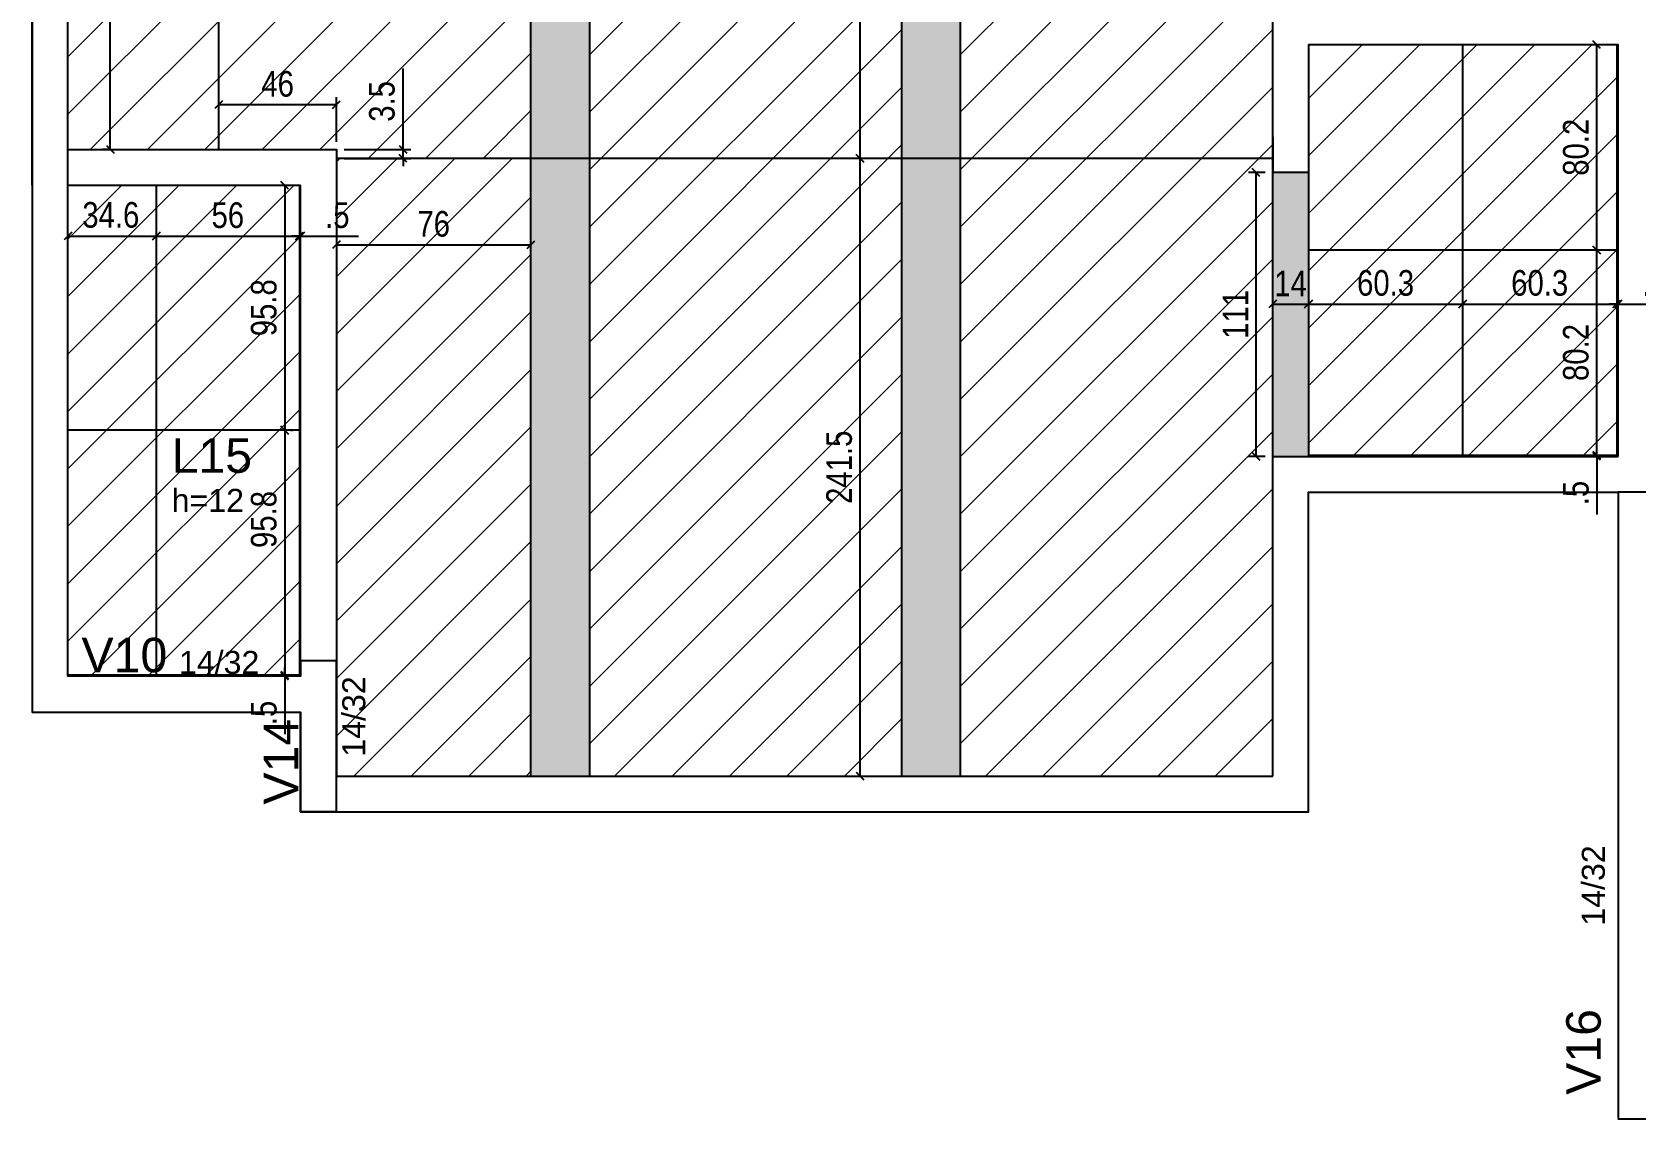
# Model space of a CAD drawing. Header units: millimetres. Extents: x 2454 to 6746, y 504 to 3252.
# Drawn here: x 3594 to 4221, y 1203 to 1628 of the extents above; entities that cross this region are included whole.
import ezdxf

# ---------------------------------------------------------------- set-up
doc = ezdxf.new("R2010")
doc.units = ezdxf.units.MM
for name, color, linetype in [('9', 8, 'Continuous'), ('COTA', 241, 'Continuous'), ('ES-VIGA', 3, 'Continuous'), ('L-D', 2, 'Continuous'), ('L-N', 4, 'Continuous'), ('Painéis', 200, 'Continuous'), ('VIG-D', 2, 'Continuous'), ('VIG-N', 4, 'Continuous')]:
    doc.layers.add(name, color=color, linetype=linetype)
doc.layers.add('Hachura', color=251, linetype='Continuous', lineweight=9)
doc.layers.add('REAPROVEITAMENTO', color=251, linetype='Continuous', lineweight=9)
doc.styles.add('COTA TECNICA', font='techl___.ttf', dxfattribs={"height": 10})
doc.styles.add('TQS_ARIAL', font='arial.ttf')
doc.dimstyles.new('PAINEL', dxfattribs={"dimtxt": 10, "dimasz": 3, "dimexe": 3, "dimexo": 3, "dimgap": 3, "dimtad": 1, "dimdec": 1, "dimzin": 12, "dimdsep": 46, "dimtxsty": 'COTA TECNICA', "dimblk1": 'OBLIQUE', "dimblk2": 'OBLIQUE', "dimsah": 1, "dimcen": 0.9, "dimclrd": 4, "dimclre": 4, "dimclrt": 240, "dimadec": 1, "dimazin": 3, "dimtfac": 1, "dimtdec": 1, "dimtmove": 0, "dimatfit": 3, "dimfxl": 1, "dimtolj": 1, "dimtzin": 12, "dimarcsym": 0})

# ---------------------------------------------------------------- blocks, each defined once
blk = doc.blocks.new('_Oblique')
at = {"color": 0, "linetype": 'ByBlock', "lineweight": -2}
blk.add_line((-0.5, -0.5), (0.5, 0.5), dxfattribs=at)
blk = doc.blocks.new('*D147')
at = {"layer": 'COTA', "color": 4, "lineweight": -2, "transparency": 16777216}
for p, q in [((3738.61, 1581.69), (3738.61, 1613.29)), ((3715.59, 1581.69), (3741.61, 1581.69)), ((3738.61, 1578.19), (3738.61, 1581.69)), ((3715.59, 1578.19), (3741.61, 1578.19)), ((3738.61, 1578.19), (3738.61, 1575.19))]:
    blk.add_line(p, q, dxfattribs=at)
at = {"layer": 'Defpoints', "color": 0, "transparency": 16777216}
for p in [(3712.59, 1581.69), (3738.61, 1581.69), (3712.59, 1578.19)]:
    blk.add_point(p, dxfattribs=at)
at = {"layer": 'COTA', "color": 4, "lineweight": -2, "transparency": 16777216, "xscale": 3, "yscale": 3, "zscale": 3}
for p, rotation in [((3738.61, 1581.69), 270), ((3738.61, 1578.19), 90)]:
    blk.add_blockref('_Oblique', p, dxfattribs=dict(at, rotation=rotation))
at = {"layer": 'COTA', "color": 240, "transparency": 16777216, "insert": (3730.39, 1600.49), "char_height": 10, "attachment_point": 5, "rotation": 90, "style": 'COTA TECNICA'}
blk.add_mtext('\\A1;3.5', dxfattribs=at)
blk = doc.blocks.new('*D148')
at = {"layer": 'COTA', "color": 4, "lineweight": -2, "transparency": 16777216}
for p, q in [((3666.59, 1584.69), (3666.59, 1602.18)), ((3712.59, 1599.18), (3666.59, 1599.18)), ((3712.59, 1584.69), (3712.59, 1602.18))]:
    blk.add_line(p, q, dxfattribs=at)
at = {"layer": 'Defpoints', "color": 0, "transparency": 16777216}
for p in [(3666.59, 1599.18), (3666.59, 1581.69), (3712.59, 1581.69)]:
    blk.add_point(p, dxfattribs=at)
at = {"layer": 'COTA', "color": 4, "lineweight": -2, "transparency": 16777216, "xscale": 3, "yscale": 3, "zscale": 3, "rotation": 180}
blk.add_blockref('_Oblique', (3666.59, 1599.18), dxfattribs=at)
at = {"layer": 'COTA', "color": 4, "lineweight": -2, "transparency": 16777216, "xscale": 3, "yscale": 3, "zscale": 3}
blk.add_blockref('_Oblique', (3712.59, 1599.18), dxfattribs=at)
at = {"layer": 'COTA', "color": 240, "transparency": 16777216, "insert": (3689.59, 1607.29), "char_height": 10, "attachment_point": 5, "style": 'COTA TECNICA'}
blk.add_mtext('\\A1;46', dxfattribs=at)
blk = doc.blocks.new('*D149')
at = {"layer": 'COTA', "color": 4, "lineweight": -2, "transparency": 16777216}
blk.add_line((3917.26, 1336.69), (3917.26, 1578.19), dxfattribs=at)
at = {"layer": 'Defpoints', "color": 0, "transparency": 16777216}
for p in [(3917.26, 1578.19), (3917.26, 1578.19), (3917.26, 1336.69)]:
    blk.add_point(p, dxfattribs=at)
at = {"layer": 'COTA', "color": 4, "lineweight": -2, "transparency": 16777216, "xscale": 3, "yscale": 3, "zscale": 3}
for p, rotation in [((3917.26, 1578.19), 90), ((3917.26, 1336.69), 270)]:
    blk.add_blockref('_Oblique', p, dxfattribs=dict(at, rotation=rotation))
at = {"layer": 'COTA', "color": 240, "transparency": 16777216, "insert": (3909.15, 1457.44), "char_height": 10, "attachment_point": 5, "rotation": 90, "style": 'COTA TECNICA'}
blk.add_mtext('\\A1;241.5', dxfattribs=at)
blk = doc.blocks.new('*D150')
at = {"layer": 'COTA', "color": 4, "lineweight": -2, "transparency": 16777216}
blk.add_line((3917.26, 1578.19), (3917.26, 1822.19), dxfattribs=at)
at = {"layer": 'Defpoints', "color": 0, "transparency": 16777216}
for p in [(3917.26, 1822.19), (3917.26, 1822.19), (3917.26, 1578.19)]:
    blk.add_point(p, dxfattribs=at)
at = {"layer": 'COTA', "color": 4, "lineweight": -2, "transparency": 16777216, "xscale": 3, "yscale": 3, "zscale": 3}
for p, rotation in [((3917.26, 1822.19), 90), ((3917.26, 1578.19), 270)]:
    blk.add_blockref('_Oblique', p, dxfattribs=dict(at, rotation=rotation))
at = {"layer": 'COTA', "color": 240, "transparency": 16777216, "insert": (3909.19, 1700.19), "char_height": 10, "attachment_point": 5, "rotation": 90, "style": 'COTA TECNICA'}
blk.add_mtext('\\A1;244', dxfattribs=at)
blk = doc.blocks.new('*D151')
at = {"layer": 'COTA', "color": 4, "lineweight": -2, "transparency": 16777216}
for p, q in [((3623.4, 1822.19), (3621.16, 1822.19)), ((3624.16, 1581.69), (3624.16, 1822.19)), ((3623.4, 1581.69), (3621.16, 1581.69))]:
    blk.add_line(p, q, dxfattribs=at)
at = {"layer": 'Defpoints', "color": 0, "transparency": 16777216}
for p in [(3624.16, 1822.19), (3626.4, 1822.19), (3626.4, 1581.69)]:
    blk.add_point(p, dxfattribs=at)
at = {"layer": 'COTA', "color": 4, "lineweight": -2, "transparency": 16777216, "xscale": 3, "yscale": 3, "zscale": 3}
for p, rotation in [((3624.16, 1822.19), 90), ((3624.16, 1581.69), 270)]:
    blk.add_blockref('_Oblique', p, dxfattribs=dict(at, rotation=rotation))
at = {"layer": 'COTA', "color": 240, "transparency": 16777216, "insert": (3616.05, 1701.94), "char_height": 10, "attachment_point": 5, "rotation": 90, "style": 'COTA TECNICA'}
blk.add_mtext('\\A1;240.5', dxfattribs=at)
blk = doc.blocks.new('*D70')
at = {"layer": 'COTA', "color": 4, "lineweight": -2, "transparency": 16777216}
blk.add_line((4078.59, 1521.24), (4092.59, 1521.24), dxfattribs=at)
at = {"layer": 'Defpoints', "color": 0, "transparency": 16777216}
for p in [(4078.59, 1521.24), (4092.59, 1521.24), (4092.59, 1521.24)]:
    blk.add_point(p, dxfattribs=at)
at = {"layer": 'COTA', "color": 4, "lineweight": -2, "transparency": 16777216, "xscale": 3, "yscale": 3, "zscale": 3, "rotation": 180}
blk.add_blockref('_Oblique', (4078.59, 1521.24), dxfattribs=at)
at = {"layer": 'COTA', "color": 4, "lineweight": -2, "transparency": 16777216, "xscale": 3, "yscale": 3, "zscale": 3}
blk.add_blockref('_Oblique', (4092.59, 1521.24), dxfattribs=at)
at = {"layer": 'COTA', "color": 240, "transparency": 16777216, "insert": (4085.59, 1529.31), "char_height": 10, "attachment_point": 5, "style": 'COTA TECNICA'}
blk.add_mtext('\\A1;14', dxfattribs=at)
blk = doc.blocks.new('*D71')
at = {"layer": 'COTA', "color": 4, "lineweight": -2, "transparency": 16777216}
blk.add_line((4092.59, 1521.24), (4152.84, 1521.24), dxfattribs=at)
at = {"layer": 'Defpoints', "color": 0, "transparency": 16777216}
for p in [(4092.59, 1521.24), (4152.84, 1521.24), (4152.84, 1521.24)]:
    blk.add_point(p, dxfattribs=at)
at = {"layer": 'COTA', "color": 4, "lineweight": -2, "transparency": 16777216, "xscale": 3, "yscale": 3, "zscale": 3, "rotation": 180}
blk.add_blockref('_Oblique', (4092.59, 1521.24), dxfattribs=at)
at = {"layer": 'COTA', "color": 4, "lineweight": -2, "transparency": 16777216, "xscale": 3, "yscale": 3, "zscale": 3}
blk.add_blockref('_Oblique', (4152.84, 1521.24), dxfattribs=at)
at = {"layer": 'COTA', "color": 240, "transparency": 16777216, "insert": (4122.72, 1529.46), "char_height": 10, "attachment_point": 5, "style": 'COTA TECNICA'}
blk.add_mtext('\\A1;60.3', dxfattribs=at)
blk = doc.blocks.new('*D72')
at = {"layer": 'COTA', "color": 4, "lineweight": -2, "transparency": 16777216}
blk.add_line((4152.84, 1521.24), (4213.09, 1521.24), dxfattribs=at)
at = {"layer": 'Defpoints', "color": 0, "transparency": 16777216}
for p in [(4152.84, 1521.24), (4213.09, 1521.24), (4213.09, 1521.24)]:
    blk.add_point(p, dxfattribs=at)
at = {"layer": 'COTA', "color": 4, "lineweight": -2, "transparency": 16777216, "xscale": 3, "yscale": 3, "zscale": 3, "rotation": 180}
blk.add_blockref('_Oblique', (4152.84, 1521.24), dxfattribs=at)
at = {"layer": 'COTA', "color": 4, "lineweight": -2, "transparency": 16777216, "xscale": 3, "yscale": 3, "zscale": 3}
blk.add_blockref('_Oblique', (4213.09, 1521.24), dxfattribs=at)
at = {"layer": 'COTA', "color": 240, "transparency": 16777216, "insert": (4182.97, 1529.46), "char_height": 10, "attachment_point": 5, "style": 'COTA TECNICA'}
blk.add_mtext('\\A1;60.3', dxfattribs=at)
blk = doc.blocks.new('*D73')
at = {"layer": 'COTA', "color": 4, "lineweight": -2, "transparency": 16777216}
for p, q in [((4213.09, 1521.24), (4210.09, 1521.24)), ((4213.09, 1521.24), (4213.59, 1521.24)), ((4213.59, 1521.24), (4236.25, 1521.24))]:
    blk.add_line(p, q, dxfattribs=at)
at = {"layer": 'Defpoints', "color": 0, "transparency": 16777216}
for p in [(4213.09, 1521.24), (4213.59, 1521.24), (4213.59, 1521.24)]:
    blk.add_point(p, dxfattribs=at)
at = {"layer": 'COTA', "color": 4, "lineweight": -2, "transparency": 16777216, "xscale": 3, "yscale": 3, "zscale": 3}
blk.add_blockref('_Oblique', (4213.09, 1521.24), dxfattribs=at)
at = {"layer": 'COTA', "color": 4, "lineweight": -2, "transparency": 16777216, "xscale": 3, "yscale": 3, "zscale": 3, "rotation": 180}
blk.add_blockref('_Oblique', (4213.59, 1521.24), dxfattribs=at)
at = {"layer": 'COTA', "color": 240, "transparency": 16777216, "insert": (4227.92, 1529.35), "char_height": 10, "attachment_point": 5, "style": 'COTA TECNICA'}
blk.add_mtext('\\A1;.5', dxfattribs=at)
blk = doc.blocks.new('*D74')
at = {"layer": 'COTA', "color": 4, "lineweight": -2, "transparency": 16777216}
blk.add_line((4205.27, 1462.19), (4205.27, 1542.44), dxfattribs=at)
at = {"layer": 'Defpoints', "color": 0, "transparency": 16777216}
for p in [(4205.27, 1542.44), (4205.27, 1542.44), (4205.27, 1462.19)]:
    blk.add_point(p, dxfattribs=at)
at = {"layer": 'COTA', "color": 4, "lineweight": -2, "transparency": 16777216, "xscale": 3, "yscale": 3, "zscale": 3}
for p, rotation in [((4205.27, 1542.44), 90), ((4205.27, 1462.19), 270)]:
    blk.add_blockref('_Oblique', p, dxfattribs=dict(at, rotation=rotation))
at = {"layer": 'COTA', "color": 240, "transparency": 16777216, "insert": (4197.14, 1502.31), "char_height": 10, "attachment_point": 5, "rotation": 90, "style": 'COTA TECNICA'}
blk.add_mtext('\\A1;80.2', dxfattribs=at)
blk = doc.blocks.new('*D75')
at = {"layer": 'COTA', "color": 4, "lineweight": -2, "transparency": 16777216}
for p, q in [((4205.27, 1462.19), (4205.27, 1465.19)), ((4205.27, 1462.19), (4205.27, 1461.69)), ((4205.27, 1461.69), (4205.27, 1439.03))]:
    blk.add_line(p, q, dxfattribs=at)
at = {"layer": 'Defpoints', "color": 0, "transparency": 16777216}
for p in [(4205.27, 1462.19), (4205.27, 1461.69), (4205.27, 1461.69)]:
    blk.add_point(p, dxfattribs=at)
at = {"layer": 'COTA', "color": 4, "lineweight": -2, "transparency": 16777216, "xscale": 3, "yscale": 3, "zscale": 3}
for p, rotation in [((4205.27, 1462.19), 270), ((4205.27, 1461.69), 90)]:
    blk.add_blockref('_Oblique', p, dxfattribs=dict(at, rotation=rotation))
at = {"layer": 'COTA', "color": 240, "transparency": 16777216, "insert": (4197.16, 1447.36), "char_height": 10, "attachment_point": 5, "rotation": 90, "style": 'COTA TECNICA'}
blk.add_mtext('\\A1;.5', dxfattribs=at)
blk = doc.blocks.new('*D76')
at = {"layer": 'COTA', "color": 4, "lineweight": -2, "transparency": 16777216}
blk.add_line((4205.27, 1542.44), (4205.27, 1622.69), dxfattribs=at)
at = {"layer": 'Defpoints', "color": 0, "transparency": 16777216}
for p in [(4205.27, 1622.69), (4205.27, 1622.69), (4205.27, 1542.44)]:
    blk.add_point(p, dxfattribs=at)
at = {"layer": 'COTA', "color": 4, "lineweight": -2, "transparency": 16777216, "xscale": 3, "yscale": 3, "zscale": 3}
for p, rotation in [((4205.27, 1622.69), 90), ((4205.27, 1542.44), 270)]:
    blk.add_blockref('_Oblique', p, dxfattribs=dict(at, rotation=rotation))
at = {"layer": 'COTA', "color": 240, "transparency": 16777216, "insert": (4197.14, 1582.56), "char_height": 10, "attachment_point": 5, "rotation": 90, "style": 'COTA TECNICA'}
blk.add_mtext('\\A1;80.2', dxfattribs=at)
blk = doc.blocks.new('*D153')
at = {"layer": 'COTA', "color": 4, "lineweight": -2, "transparency": 16777216}
blk.add_line((3712.59, 1544.45), (3788.59, 1544.45), dxfattribs=at)
at = {"layer": 'Defpoints', "color": 0, "transparency": 16777216}
for p in [(3712.59, 1544.45), (3788.59, 1544.45), (3788.59, 1544.45)]:
    blk.add_point(p, dxfattribs=at)
at = {"layer": 'COTA', "color": 4, "lineweight": -2, "transparency": 16777216, "xscale": 3, "yscale": 3, "zscale": 3, "rotation": 180}
blk.add_blockref('_Oblique', (3712.59, 1544.45), dxfattribs=at)
at = {"layer": 'COTA', "color": 4, "lineweight": -2, "transparency": 16777216, "xscale": 3, "yscale": 3, "zscale": 3}
blk.add_blockref('_Oblique', (3788.59, 1544.45), dxfattribs=at)
at = {"layer": 'COTA', "color": 240, "transparency": 16777216, "insert": (3750.59, 1552.55), "char_height": 10, "attachment_point": 5, "style": 'COTA TECNICA'}
blk.add_mtext('\\A1;76', dxfattribs=at)
blk = doc.blocks.new('*D77')
at = {"layer": 'COTA', "color": 4, "lineweight": -2, "transparency": 16777216}
blk.add_line((3607.59, 1547.83), (3642.14, 1547.83), dxfattribs=at)
at = {"layer": 'Defpoints', "color": 0, "transparency": 16777216}
for p in [(3607.59, 1547.83), (3642.14, 1547.83), (3642.14, 1547.83)]:
    blk.add_point(p, dxfattribs=at)
at = {"layer": 'COTA', "color": 4, "lineweight": -2, "transparency": 16777216, "xscale": 3, "yscale": 3, "zscale": 3, "rotation": 180}
blk.add_blockref('_Oblique', (3607.59, 1547.83), dxfattribs=at)
at = {"layer": 'COTA', "color": 4, "lineweight": -2, "transparency": 16777216, "xscale": 3, "yscale": 3, "zscale": 3}
blk.add_blockref('_Oblique', (3642.14, 1547.83), dxfattribs=at)
at = {"layer": 'COTA', "color": 240, "transparency": 16777216, "insert": (3624.37, 1556.05), "char_height": 10, "attachment_point": 5, "style": 'COTA TECNICA'}
blk.add_mtext('\\A1;34.6', dxfattribs=at)
blk = doc.blocks.new('*D78')
at = {"layer": 'COTA', "color": 4, "lineweight": -2, "transparency": 16777216}
blk.add_line((3642.14, 1547.83), (3698.09, 1547.83), dxfattribs=at)
at = {"layer": 'Defpoints', "color": 0, "transparency": 16777216}
for p in [(3642.14, 1547.83), (3698.09, 1547.83), (3698.09, 1547.83)]:
    blk.add_point(p, dxfattribs=at)
at = {"layer": 'COTA', "color": 4, "lineweight": -2, "transparency": 16777216, "xscale": 3, "yscale": 3, "zscale": 3, "rotation": 180}
blk.add_blockref('_Oblique', (3642.14, 1547.83), dxfattribs=at)
at = {"layer": 'COTA', "color": 4, "lineweight": -2, "transparency": 16777216, "xscale": 3, "yscale": 3, "zscale": 3}
blk.add_blockref('_Oblique', (3698.09, 1547.83), dxfattribs=at)
at = {"layer": 'COTA', "color": 240, "transparency": 16777216, "insert": (3670.12, 1555.94), "char_height": 10, "attachment_point": 5, "style": 'COTA TECNICA'}
blk.add_mtext('\\A1;56', dxfattribs=at)
blk = doc.blocks.new('*D79')
at = {"layer": 'COTA', "color": 4, "lineweight": -2, "transparency": 16777216}
for p, q in [((3698.09, 1547.83), (3695.09, 1547.83)), ((3698.09, 1547.83), (3698.59, 1547.83)), ((3698.59, 1547.83), (3721.25, 1547.83))]:
    blk.add_line(p, q, dxfattribs=at)
at = {"layer": 'Defpoints', "color": 0, "transparency": 16777216}
for p in [(3698.09, 1547.83), (3698.59, 1547.83), (3698.59, 1547.83)]:
    blk.add_point(p, dxfattribs=at)
at = {"layer": 'COTA', "color": 4, "lineweight": -2, "transparency": 16777216, "xscale": 3, "yscale": 3, "zscale": 3}
blk.add_blockref('_Oblique', (3698.09, 1547.83), dxfattribs=at)
at = {"layer": 'COTA', "color": 4, "lineweight": -2, "transparency": 16777216, "xscale": 3, "yscale": 3, "zscale": 3, "rotation": 180}
blk.add_blockref('_Oblique', (3698.59, 1547.83), dxfattribs=at)
at = {"layer": 'COTA', "color": 240, "transparency": 16777216, "insert": (3712.92, 1555.94), "char_height": 10, "attachment_point": 5, "style": 'COTA TECNICA'}
blk.add_mtext('\\A1;.5', dxfattribs=at)
blk = doc.blocks.new('*D154')
at = {"layer": 'COTA', "color": 4, "lineweight": -2, "transparency": 16777216}
for p, q in [((3692.34, 1567.69), (3692.34, 1471.94)), ((3694.71, 1567.69), (3695.34, 1567.69)), ((3694.71, 1471.94), (3695.34, 1471.94))]:
    blk.add_line(p, q, dxfattribs=at)
at = {"layer": 'Defpoints', "color": 0, "transparency": 16777216}
for p in [(3691.71, 1567.69), (3691.71, 1471.94), (3692.34, 1471.94)]:
    blk.add_point(p, dxfattribs=at)
at = {"layer": 'COTA', "color": 4, "lineweight": -2, "transparency": 16777216, "xscale": 3, "yscale": 3, "zscale": 3}
for p, rotation in [((3692.34, 1567.69), 90), ((3692.34, 1471.94), 270)]:
    blk.add_blockref('_Oblique', p, dxfattribs=dict(at, rotation=rotation))
at = {"layer": 'COTA', "color": 240, "transparency": 16777216, "insert": (3684.2, 1519.81), "char_height": 10, "attachment_point": 5, "rotation": 90, "style": 'COTA TECNICA'}
blk.add_mtext('\\A1;95.8', dxfattribs=at)
blk = doc.blocks.new('*D155')
at = {"layer": 'COTA', "color": 4, "lineweight": -2, "transparency": 16777216}
blk.add_line((3692.34, 1471.94), (3692.34, 1376.19), dxfattribs=at)
at = {"layer": 'Defpoints', "color": 0, "transparency": 16777216}
for p in [(3692.34, 1471.94), (3692.34, 1376.19), (3692.34, 1376.19)]:
    blk.add_point(p, dxfattribs=at)
at = {"layer": 'COTA', "color": 4, "lineweight": -2, "transparency": 16777216, "xscale": 3, "yscale": 3, "zscale": 3}
for p, rotation in [((3692.34, 1471.94), 90), ((3692.34, 1376.19), 270)]:
    blk.add_blockref('_Oblique', p, dxfattribs=dict(at, rotation=rotation))
at = {"layer": 'COTA', "color": 240, "transparency": 16777216, "insert": (3684.2, 1437.01), "char_height": 10, "attachment_point": 5, "rotation": 90, "style": 'COTA TECNICA'}
blk.add_mtext('\\A1;95.8', dxfattribs=at)
blk = doc.blocks.new('*D80')
at = {"layer": 'COTA', "color": 4, "lineweight": -2, "transparency": 16777216}
for p, q in [((3692.34, 1376.19), (3692.34, 1379.19)), ((3692.34, 1376.19), (3692.34, 1375.69)), ((3692.34, 1375.69), (3692.34, 1353.03))]:
    blk.add_line(p, q, dxfattribs=at)
at = {"layer": 'Defpoints', "color": 0, "transparency": 16777216}
for p in [(3692.34, 1376.19), (3692.34, 1375.69), (3692.34, 1375.69)]:
    blk.add_point(p, dxfattribs=at)
at = {"layer": 'COTA', "color": 4, "lineweight": -2, "transparency": 16777216, "xscale": 3, "yscale": 3, "zscale": 3}
for p, rotation in [((3692.34, 1376.19), 270), ((3692.34, 1375.69), 90)]:
    blk.add_blockref('_Oblique', p, dxfattribs=dict(at, rotation=rotation))
at = {"layer": 'COTA', "color": 240, "transparency": 16777216, "insert": (3684.23, 1361.36), "char_height": 10, "attachment_point": 5, "rotation": 90, "style": 'COTA TECNICA'}
blk.add_mtext('\\A1;.5', dxfattribs=at)
blk = doc.blocks.new('*D117')
at = {"layer": 'COTA', "color": 4, "lineweight": -2, "transparency": 16777216}
for p, q in [((4075.59, 1572.69), (4069.08, 1572.69)), ((4072.08, 1461.69), (4072.08, 1572.69)), ((4075.59, 1461.69), (4069.08, 1461.69))]:
    blk.add_line(p, q, dxfattribs=at)
at = {"layer": 'Defpoints', "color": 0, "transparency": 16777216}
for p in [(4072.08, 1572.69), (4078.59, 1572.69), (4078.59, 1461.69)]:
    blk.add_point(p, dxfattribs=at)
at = {"layer": 'COTA', "color": 4, "lineweight": -2, "transparency": 16777216, "xscale": 3, "yscale": 3, "zscale": 3}
for p, rotation in [((4072.08, 1572.69), 90), ((4072.08, 1461.69), 270)]:
    blk.add_blockref('_Oblique', p, dxfattribs=dict(at, rotation=rotation))
at = {"layer": 'COTA', "color": 240, "transparency": 16777216, "insert": (4064.03, 1517.19), "char_height": 10, "attachment_point": 5, "rotation": 90, "style": 'COTA TECNICA'}
blk.add_mtext('\\A1;111', dxfattribs=at)

msp = doc.modelspace()

# ---------------------------------------------------------------- hatches: boundary and pattern name
at = {"layer": 'Hachura', "linetype": 'ByBlock'}
h = msp.add_hatch(color=256, dxfattribs=at)
h.dxf.hatch_style = 1
h.paths.add_polyline_path([(3788.59, 1336.69), (3811.59, 1336.69), (3811.59, 1822.19), (3788.59, 1822.19)])
h = msp.add_hatch(color=256, dxfattribs=at)
h.dxf.hatch_style = 1
h.paths.add_polyline_path([(3933.59, 1336.69), (3956.59, 1336.69), (3956.59, 1822.19), (3933.59, 1822.19)])
h = msp.add_hatch(color=256, dxfattribs=at)
h.dxf.hatch_style = 1
h.paths.add_polyline_path([(4078.59, 1461.69), (4092.59, 1461.69), (4092.59, 1572.69), (4078.59, 1572.69)])
at = {"layer": 'REAPROVEITAMENTO', "linetype": 'ByBlock'}
h = msp.add_hatch(dxfattribs=at)
h.set_pattern_fill('ANSI31', color=256, scale=5, style=2)
h.set_pattern_definition([(45, (-2100.327, -1126.487), (-11.22532, 11.22532), [])])
h.paths.add_polyline_path([(3712.59, 1581.69), (3712.59, 1578.19), (3788.72, 1578.19), (3788.47, 1822.19), (3607.47, 1822.19), (3607.71, 1581.69)])
h = msp.add_hatch(dxfattribs=at)
h.set_pattern_fill('ANSI31', color=256, scale=5, style=2)
h.set_pattern_definition([(45, (-1833.327, -1129.987), (-11.22532, 11.22532), [])])
h.paths.add_polyline_path([(3811.59, 1822.19), (3811.59, 1336.69), (3933.59, 1336.69), (3933.59, 1822.19)])
h = msp.add_hatch(dxfattribs=at)
h.set_pattern_fill('ANSI31', color=256, scale=5, style=2)
h.set_pattern_definition([(45, (-1688.327, -1129.987), (-11.22532, 11.22532), [])])
h.paths.add_polyline_path([(3956.59, 1822.19), (3956.59, 1336.69), (4078.59, 1336.69), (4078.59, 1822.19)])
h = msp.add_hatch(dxfattribs=at)
h.set_pattern_fill('ANSI31', color=256, scale=5, style=2)
h.set_pattern_definition([(45, (-1480.327, -1389.5), (-11.22532, 11.22532), [])])
h.paths.add_polyline_path([(4092.59, 1462.19), (4213.09, 1462.19), (4213.09, 1622.69), (4092.59, 1622.69)])
h = msp.add_hatch(dxfattribs=at)
h.set_pattern_fill('ANSI31', color=256, scale=5, style=2)
h.set_pattern_definition([(45, (-1932.327, -1373.987), (-11.22532, 11.22532), [])])
h.paths.add_polyline_path([(3712.59, 1578.19), (3712.59, 1336.69), (3788.59, 1336.69), (3788.59, 1578.19)])
h = msp.add_hatch(dxfattribs=at)
h.set_pattern_fill('ANSI31', color=256, scale=5, style=2)
h.set_pattern_definition([(45, (-1965.327, -1444.5), (-11.22532, 11.22532), [])])
h.paths.add_polyline_path([(3607.59, 1376.19), (3698.09, 1376.19), (3698.09, 1567.69), (3607.59, 1567.69)])

# ---------------------------------------------------------------- linework, layer by layer
at = {"layer": '9', "color": 8, "linetype": 'Continuous'}
for p, q in [((3607.59, 1581.69), (3607.59, 1822.69)), ((4092.59, 1622.69), (4213.59, 1622.69)), ((4092.59, 1622.69), (4092.59, 1572.69)), ((4213.59, 1461.69), (4213.59, 1622.69)), ((4078.59, 1586.69), (4078.59, 1572.69)), ((3698.59, 1375.69), (3698.59, 1567.69)), ((4078.59, 1336.69), (4078.59, 1461.69)), ((4078.59, 1461.69), (4092.59, 1461.69)), ((4092.59, 1461.69), (4213.59, 1461.69)), ((4213.59, 1447.69), (4213.59, 1447.69)), ((3712.59, 1336.69), (4078.59, 1336.69))]:
    msp.add_line(p, q, dxfattribs=at)
for points in [[(3593.59, 1567.69), (3593.59, 1836.69)], [(4092.59, 1572.69), (4078.59, 1572.69), (4078.59, 1822.69), (3607.59, 1822.69)], [(3607.59, 1581.69), (3712.59, 1581.69), (3712.59, 1567.69)], [(3698.59, 1581.69), (3712.59, 1581.69), (3712.59, 1336.69)], [(3607.59, 1567.69), (3607.59, 1567.69), (3698.59, 1567.69)], [(4092.59, 1336.69), (4092.59, 1447.69), (4213.59, 1447.69)], [(3712.59, 1322.69), (3698.59, 1322.69), (3698.59, 1361.69)], [(3698.59, 1336.69), (3698.59, 1322.69), (4092.59, 1322.69), (4092.59, 1336.69)]]:
    msp.add_lwpolyline(points, dxfattribs=at)
at = {"layer": 'ES-VIGA', "linetype": 'Continuous'}
for points in [[(3593.59, 1641.69), (3593.59, 1361.69), (3698.59, 1361.69), (3698.59, 1322.69), (3712.59, 1322.69), (3712.59, 1381.69), (3698.59, 1381.69), (3698.59, 1375.69), (3607.59, 1375.69), (3607.59, 1641.69), (3593.59, 1641.69)], [(3593.59, 1567.69), (3593.59, 1361.69), (3698.59, 1361.69)], [(4213.59, 1447.69), (4213.59, 1202.63), (4552.59, 1202.68), (4552.59, 1322.69), (4538.59, 1322.69), (4538.59, 1216.68), (4227.59, 1216.68), (4227.59, 1447.69), (4213.59, 1447.69)], [(4213.59, 1322.69), (4213.59, 1202.63), (4552.59, 1202.68), (4552.59, 1252.69)]]:
    msp.add_lwpolyline(points, dxfattribs=at)
at = {"layer": 'Painéis'}
for p, q in [((3666.59, 1581.69), (3666.59, 1822.19)), ((3788.59, 1336.69), (3788.59, 1822.19)), ((3811.59, 1336.69), (3811.59, 1822.19)), ((3933.59, 1336.69), (3933.59, 1822.19)), ((3956.59, 1336.69), (3956.59, 1822.19)), ((4152.84, 1622.69), (4152.84, 1462.19)), ((4213.09, 1622.69), (4213.09, 1462.19)), ((4078.59, 1578.19), (3712.59, 1578.19)), ((3642.14, 1567.69), (3642.14, 1376.19)), ((3698.09, 1567.69), (3698.09, 1376.19)), ((4078.59, 1461.69), (4078.59, 1572.69)), ((4092.59, 1572.69), (4092.59, 1461.69)), ((4092.59, 1542.44), (4213.09, 1542.44)), ((3698.09, 1471.94), (3607.59, 1471.94)), ((4092.59, 1462.19), (4213.09, 1462.19)), ((3698.09, 1376.19), (3607.59, 1376.19))]:
    msp.add_line(p, q, dxfattribs=at)

# ---------------------------------------------------------------- texts
at = {"layer": 'L-D', "linetype": 'Continuous', "style": 'TQS_ARIAL'}
msp.add_text('h=12', height=9, dxfattribs=at).set_placement((3648.14, 1439.99))
at = {"layer": 'L-N', "linetype": 'Continuous', "style": 'TQS_ARIAL'}
msp.add_text('L15', height=13.5, dxfattribs=at).set_placement((3648.14, 1455.29))
at = {"layer": 'VIG-D', "linetype": 'Continuous', "style": 'TQS_ARIAL'}
msp.add_text('14/32', height=9, dxfattribs=at).set_placement((3650.99, 1376.63))
for p in [(3723.85, 1344.25), (4208.44, 1278.17)]:
    msp.add_text('14/32', height=9, rotation=90, dxfattribs=at).set_placement(p)
at = {"layer": 'VIG-N', "linetype": 'Continuous', "style": 'TQS_ARIAL'}
msp.add_text('V10', height=13.5, dxfattribs=at).set_placement((3612.9, 1377.26))
for s, p in [('V14', (3697.63, 1325.54)), ('V16', (4206.83, 1212.05))]:
    msp.add_text(s, height=13.5, rotation=90, dxfattribs=at).set_placement(p)

# ---------------------------------------------------------------- dimensions: what is measured, and where the dimension line sits
at = {"layer": 'COTA'}
for base, p1, p2, picture, middle in [((3624.16, 1822.19), (3626.4, 1581.69), (3626.4, 1822.19), '*D151', (3616.05, 1701.94)), ((3917.26, 1822.19), (3917.26, 1578.19), (3917.26, 1822.19), '*D150', (3909.19, 1700.19)), ((4205.267, 1622.6861), (4205.267, 1542.4373), (4205.267, 1622.6861), '*D76', (4197.1427, 1582.5617)), ((3738.61, 1581.69), (3712.59, 1578.19), (3712.59, 1581.69), '*D147', (3730.39, 1600.49)), ((3917.26, 1578.19), (3917.26, 1336.69), (3917.26, 1578.19), '*D149', (3909.15, 1457.44)), ((4072.08, 1572.69), (4078.59, 1461.69), (4078.59, 1572.69), '*D117', (4064.03, 1517.19)), ((3692.34367122, 1471.93603279), (3691.70886617, 1567.68603279), (3691.70886617, 1471.93603279), '*D154', (3684.20478233, 1519.81103279)), ((4205.267, 1542.4373), (4205.267, 1462.1885), (4205.267, 1542.4373), '*D74', (4197.1427, 1502.3129)), ((4205.27, 1461.69), (4205.27, 1462.19), (4205.27, 1461.69), '*D75', (4197.16, 1447.36)), ((3692.34, 1375.69), (3692.34, 1376.19), (3692.34, 1375.69), '*D80', (3684.23, 1361.36))]:
    dim = msp.add_linear_dim(base=base, p1=p1, p2=p2, angle=90, dimstyle='PAINEL', dxfattribs=at)
    dim.commit()
    dim.dimension.update_dxf_attribs({"geometry": picture, "text_midpoint": middle})
for base, p1, p2, picture, middle in [((3666.59, 1599.18), (3712.59, 1581.69), (3666.59, 1581.69), '*D148', (3689.59, 1607.29)), ((3698.09136188, 1547.83204416), (3642.14136188, 1547.83204416), (3698.09136188, 1547.83204416), '*D78', (3670.11636188, 1555.94169328)), ((3698.59, 1547.83), (3698.09, 1547.83), (3698.59, 1547.83), '*D79', (3712.92, 1555.94)), ((3788.59, 1544.45), (3712.59, 1544.45), (3788.59, 1544.45), '*D153', (3750.59, 1552.55)), ((4152.84136188, 1521.24161466), (4092.59136188, 1521.24161466), (4152.84136188, 1521.24161466), '*D71', (4122.71636188, 1529.46091291)), ((4213.09136188, 1521.24161466), (4152.84136188, 1521.24161466), (4213.09136188, 1521.24161466), '*D72', (4182.96636188, 1529.46091291)), ((4213.59, 1521.24), (4213.09, 1521.24), (4213.59, 1521.24), '*D73', (4227.92, 1529.35))]:
    dim = msp.add_linear_dim(base=base, p1=p1, p2=p2, dimstyle='PAINEL', dxfattribs=at)
    dim.commit()
    dim.dimension.update_dxf_attribs({"geometry": picture, "text_midpoint": middle})
for base, p1, p2, picture, middle in [((3642.14136188, 1547.83204416), (3607.59136188, 1547.83204416), (3642.14136188, 1547.83204416), '*D77', (3624.36636188, 1547.83204416)), ((4092.59, 1521.24), (4078.59, 1521.24), (4092.59, 1521.24), '*D70', (4085.59, 1521.24))]:
    dim = msp.add_linear_dim(base=base, p1=p1, p2=p2, dimstyle='PAINEL', dxfattribs=at)
    dim.commit()
    dim.dimension.update_dxf_attribs({"geometry": picture, "text_midpoint": middle, "dimtype": 160})
dim = msp.add_linear_dim(base=(3692.34367122, 1376.18603279), p1=(3692.34367122, 1471.93603279), p2=(3692.34367122, 1376.18603279), angle=90, dimstyle='PAINEL', dxfattribs=at)
dim.commit()
dim.dimension.update_dxf_attribs({"geometry": '*D155', "text_midpoint": (3692.34367122, 1437.01318865), "dimtype": 160})

doc.saveas('drawing.dxf')
